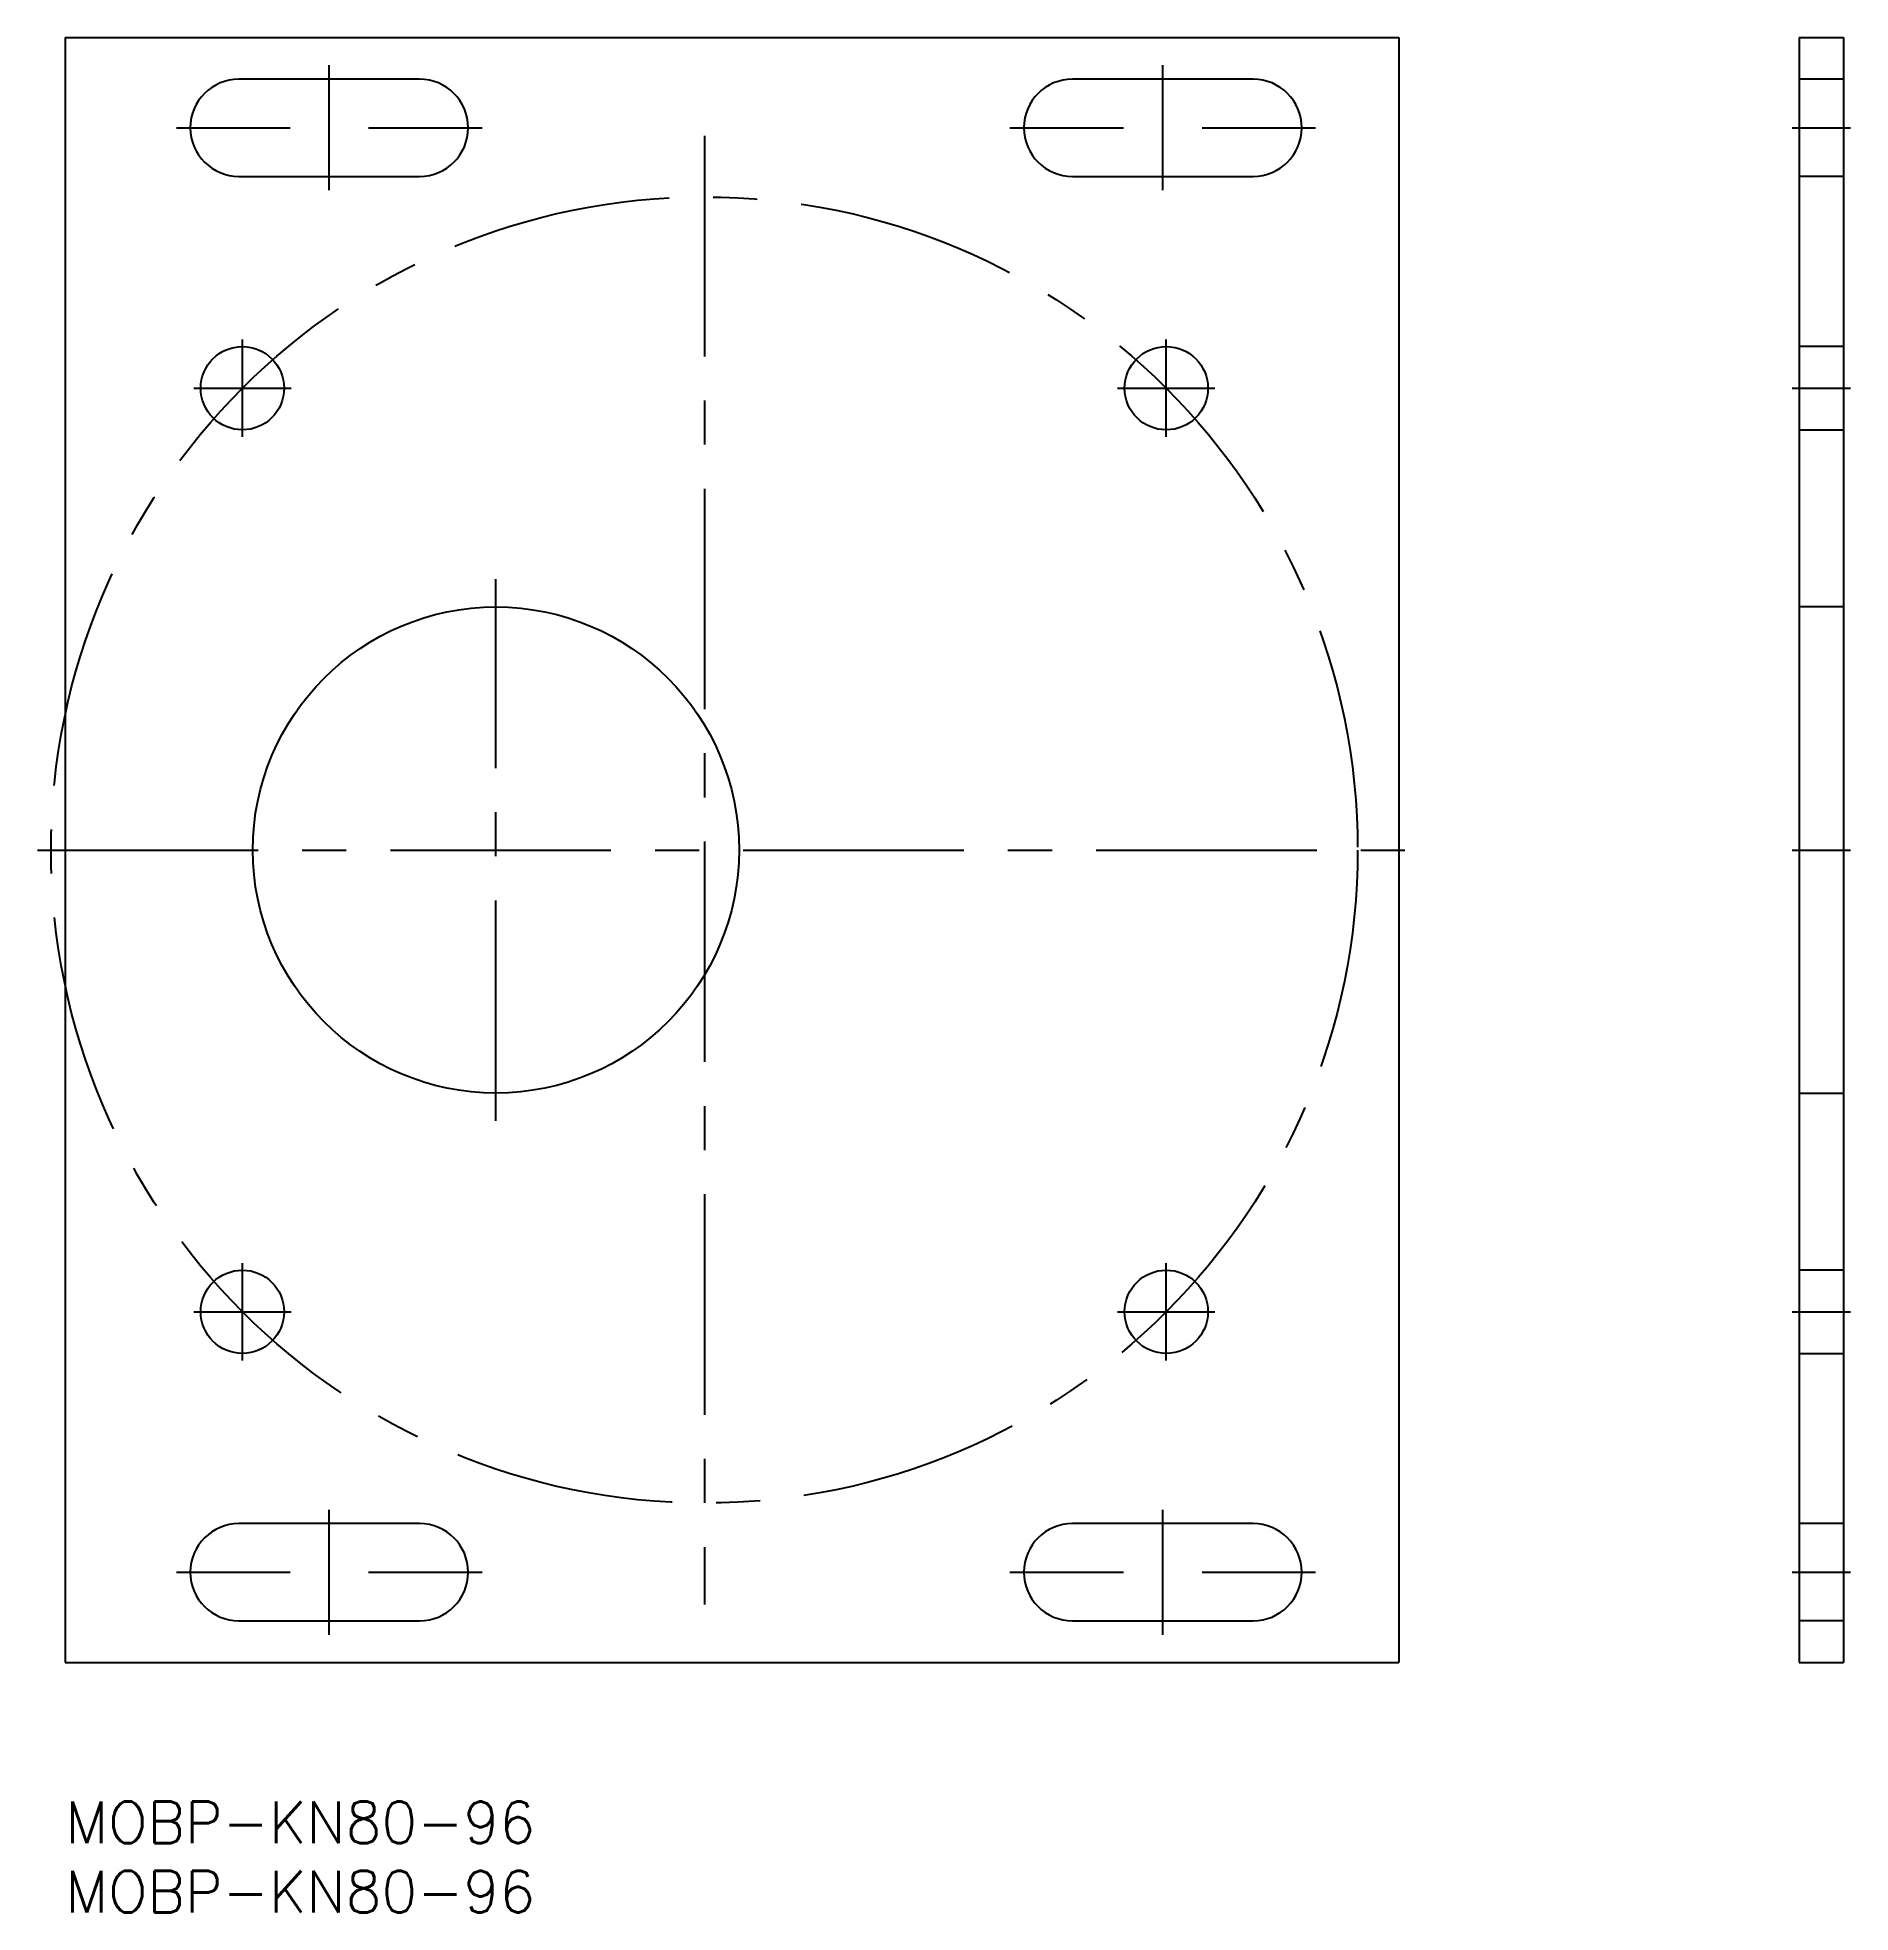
# Model space of a CAD drawing. Extents: x -2 to 128, y -8 to 127.
import ezdxf

# ---------------------------------------------------------------- set-up
doc = ezdxf.new("R2010")
doc.units = 0
doc.header["$LTSCALE"] = 0.5
doc.linetypes.add('CENTER', pattern=[50.8, 31.75, -6.35, 6.35, -6.35])
doc.linetypes.add('DASHED', pattern=[19.05, 12.7, -6.35])
for name, color, linetype in [('MSM_CENTER', 1, 'CENTER'), ('MSM_CONTINUOUS', 7, 'CONTINUOUS'), ('MSM_DASHED', 4, 'DASHED'), ('MSM_PART_NUMBER', 7, 'CONTINUOUS')]:
    doc.layers.add(name, color=color, linetype=linetype)
doc.styles.get("Standard").update_dxf_attribs({"font": 'txt.shx', "height": 3, "bigfont": 'bigfont.shx'})

msp = doc.modelspace()

# ---------------------------------------------------------------- linework, layer by layer
at = {"layer": 'MSM_CENTER'}
for p, q in [((19, 116), (19, 125)), ((79, 116), (79, 125)), ((8, 120.5), (16.175, 120.5)), ((21.825, 120.5), (30, 120.5)), ((68, 120.5), (76.175, 120.5)), ((81.825, 120.5), (90, 120.5)), ((124.3, 120.5), (128.5, 120.5)), ((46, 119.912), (46, 14.182)), ((12.75, 98.25), (12.75, 105.25)), ((79.25, 98.25), (79.25, 105.25)), ((9.25, 101.75), (16.25, 101.75)), ((75.75, 101.75), (82.75, 101.75)), ((124.3, 101.75), (128.5, 101.75)), ((31, 49), (31, 88)), ((-2, 68.5), (98, 68.5)), ((124.3, 68.5), (128.5, 68.5)), ((12.75, 31.75), (12.75, 38.75)), ((79.25, 31.75), (79.25, 38.75)), ((9.25, 35.25), (16.25, 35.25)), ((75.75, 35.25), (82.75, 35.25)), ((124.3, 35.25), (128.5, 35.25)), ((19, 12), (19, 21)), ((79, 12), (79, 21)), ((8, 16.5), (16.175, 16.5)), ((21.825, 16.5), (30, 16.5)), ((68, 16.5), (76.175, 16.5)), ((81.825, 16.5), (90, 16.5)), ((124.3, 16.5), (128.5, 16.5))]:
    msp.add_line(p, q, dxfattribs=at)
msp.add_circle((46, 68.5), 47.023, dxfattribs=at)
at = {"layer": 'MSM_CONTINUOUS'}
for p, q in [((0, 127), (0, 10)), ((0, 127), (96, 127)), ((96, 127), (96, 10)), ((124.8, 127), (128, 127)), ((124.8, 127), (124.8, 10)), ((128, 127), (128, 10)), ((25.5, 124), (12.5, 124)), ((85.5, 124), (72.5, 124)), ((12.5, 117), (25.5, 117)), ((72.5, 117), (85.5, 117)), ((25.5, 20), (12.5, 20)), ((85.5, 20), (72.5, 20)), ((12.5, 13), (25.5, 13)), ((72.5, 13), (85.5, 13)), ((0, 10), (96, 10)), ((124.8, 10), (128, 10))]:
    msp.add_line(p, q, dxfattribs=at)
for centre, radius in [((12.75, 101.75), 3), ((79.25, 101.75), 3), ((31, 68.5), 17.5), ((12.75, 35.25), 3), ((79.25, 35.25), 3)]:
    msp.add_circle(centre, radius, dxfattribs=at)
for centre, start, end in [((12.5, 120.5), 90, 270), ((25.5, 120.5), 270, 90), ((72.5, 120.5), 90, 270), ((85.5, 120.5), 270, 90), ((12.5, 16.5), 90, 270), ((25.5, 16.5), 270, 90), ((72.5, 16.5), 90, 270), ((85.5, 16.5), 270, 90)]:
    msp.add_arc(centre, 3.5, start, end, dxfattribs=at)
at = {"layer": 'MSM_DASHED'}
for p, q in [((128, 124), (124.8, 124)), ((128, 117), (124.8, 117)), ((128, 104.75), (124.8, 104.75)), ((124.8, 98.75), (128, 98.75)), ((128, 86), (124.8, 86)), ((124.8, 51), (128, 51)), ((128, 38.25), (124.8, 38.25)), ((124.8, 32.25), (128, 32.25)), ((128, 20), (124.8, 20)), ((128, 13), (124.8, 13))]:
    msp.add_line(p, q, dxfattribs=at)

# ---------------------------------------------------------------- texts
at = {"layer": 'MSM_PART_NUMBER'}
for p in [(0, -3), (0, -8)]:
    msp.add_text('MOBP-KN80-96', height=3, dxfattribs=at).set_placement(p)

doc.saveas('drawing.dxf')
